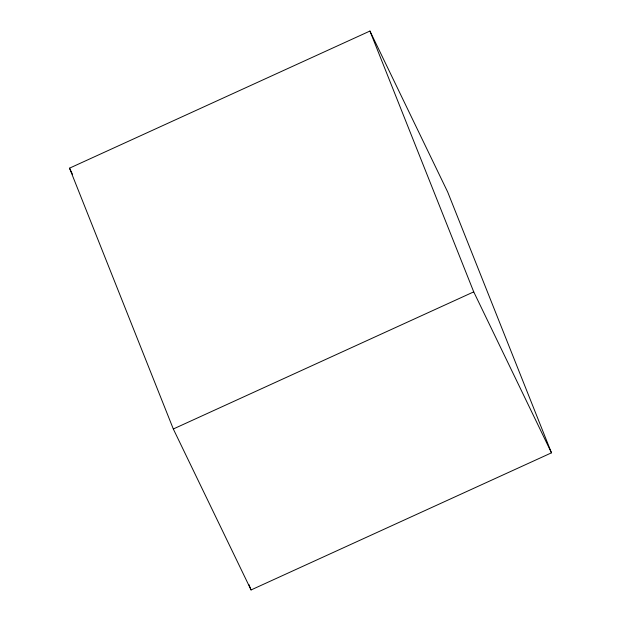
<?xml version="1.0" encoding="UTF-8"?>
<svg xmlns="http://www.w3.org/2000/svg" width="621" height="621" viewBox="0 0 621 621"><rect width="100%" height="100%" fill="white"/><g stroke="black" fill="none" stroke-linecap="round" stroke-linejoin="round"><path stroke-width="0.93" d="M69.521 168.167L369.937 31.05L447.687 192.013L551.479 452.833L251.063 589.95L173.313 428.987L69.521 168.167L72.463 174.26M173.313 428.987L473.73 291.87L369.937 31.05M473.73 291.87L551.479 452.833M248.912 584.555L251.063 589.95"/></g></svg>
